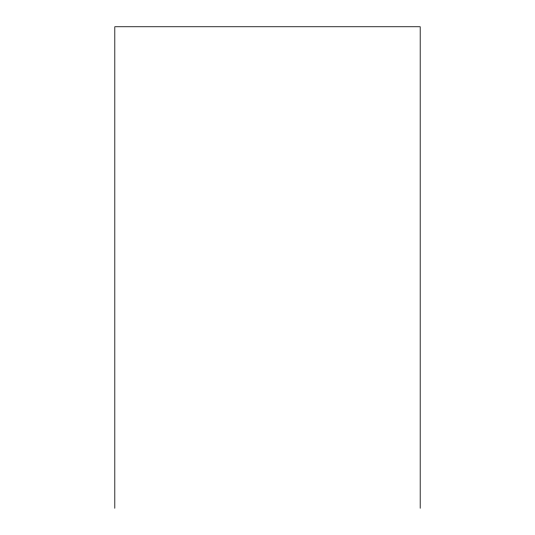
<?xml version="1.0" encoding="UTF-8"?>
<svg xmlns="http://www.w3.org/2000/svg" width="535" height="535" viewBox="0 0 535 535"><rect width="100%" height="100%" fill="white"/><g stroke="black" fill="none" stroke-linecap="round" stroke-linejoin="round"><path stroke-width="0.8" d="M420.196 508.25L420.196 26.75L114.804 26.75L114.804 508.25"/></g></svg>
